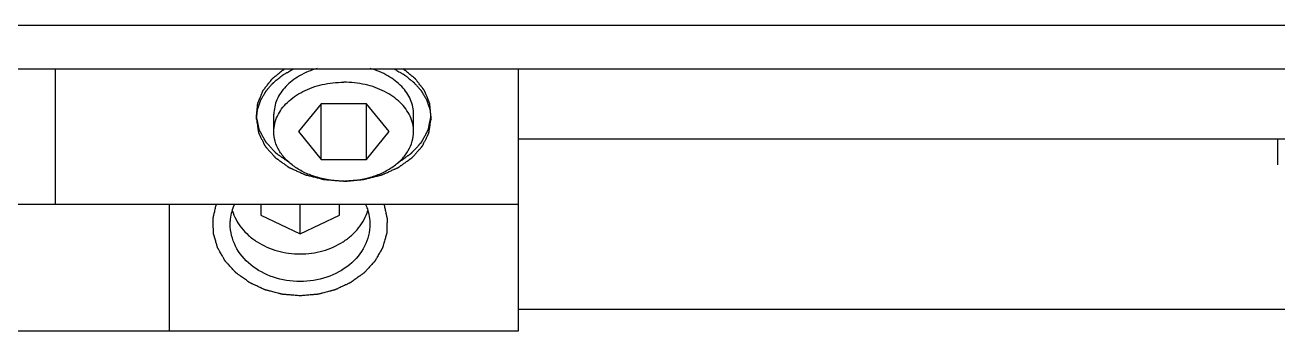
# Model space of a CAD drawing. Header units: millimetres. Extents: x 0 to 420, y 0 to 297.
# Drawn here: x 208.73 to 215.9, y 173.02 to 174.77 of the extents above; entities that cross this region are included whole.
import ezdxf

# ---------------------------------------------------------------- set-up
doc = ezdxf.new("R2010")
doc.units = ezdxf.units.MM
doc.header["$LTSCALE"] = 23.1
doc.layers.get('0').update_dxf_attribs({"linetype": 'CONTINUOUS'})
doc.layers.add('AXIS', color=7, linetype='CONTINUOUS')

msp = doc.modelspace()

# ---------------------------------------------------------------- linework, layer by layer
at = {"color": 3, "linetype": 'CONTINUOUS'}
msp.add_line((207.055, 174.7652), (244.4717, 174.7652), dxfattribs=at)
at = {"color": 7, "linetype": 'CONTINUOUS'}
for p, q in [((203.555, 174.5152), (246.305, 174.5152)), ((208.905, 173.7402), (208.905, 174.5152)), ((211.555, 173.0152), (211.555, 174.5152)), ((210.4251, 174.3146), (210.2951, 174.1555)), ((210.4251, 173.9964), (210.4251, 174.3146)), ((210.6849, 174.3146), (210.4251, 174.3146)), ((210.6849, 173.9964), (210.6849, 174.3146)), ((210.8148, 174.1555), (210.6849, 174.3146)), ((210.155, 174.1555), (210.155, 174.2554)), ((210.955, 174.1555), (210.955, 174.2554)), ((210.2951, 174.1555), (210.4251, 173.9964)), ((210.6849, 173.9964), (210.8148, 174.1555)), ((215.905, 173.9653), (215.905, 174.1152)), ((210.4251, 173.9964), (210.6849, 173.9964)), ((203.555, 173.7402), (211.555, 173.7402)), ((209.555, 173.7402), (209.555, 173.0152)), ((210.08, 173.7402), (210.08, 173.6769)), ((210.305, 173.5705), (210.305, 173.7402)), ((210.53, 173.6769), (210.53, 173.7402)), ((210.08, 173.6769), (210.305, 173.5705)), ((210.305, 173.5705), (210.53, 173.6769)), ((201.555, 173.0152), (211.555, 173.0152))]:
    msp.add_line(p, q, dxfattribs=at)
at = {"color": 2, "linetype": 'CONTINUOUS'}
for points, knots in [([(210.055, 174.2262), (210.0557, 174.2332), (210.0569, 174.2435), (210.0582, 174.2556), (210.059, 174.2625), (210.0596, 174.2677), (210.0601, 174.272), (210.0604, 174.2755), (210.0607, 174.2777), (210.0609, 174.2794), (210.061, 174.2805), (210.0611, 174.2812), (210.0611, 174.2817), (210.0613, 174.2821), (210.0615, 174.2826), (210.0619, 174.2839), (210.0626, 174.2859), (210.0635, 174.2884), (210.0644, 174.291), (210.0655, 174.2945), (210.0676, 174.3005), (210.0705, 174.3091), (210.0735, 174.3177), (210.0755, 174.3237), (210.0767, 174.3272), (210.0776, 174.3298), (210.0785, 174.3324), (210.0792, 174.3343), (210.0796, 174.3356), (210.0798, 174.3361), (210.0799, 174.3366), (210.0801, 174.337), (210.0806, 174.3377), (210.0812, 174.3387), (210.0822, 174.3403), (210.0834, 174.3424), (210.0853, 174.3457), (210.0877, 174.3497), (210.0907, 174.3546), (210.0936, 174.3595), (210.0965, 174.3644), (210.0994, 174.3693), (210.1023, 174.3742), (210.1047, 174.3783), (210.1067, 174.3816), (210.1081, 174.384), (210.1094, 174.3861), (210.1102, 174.3875), (210.1107, 174.3883), (210.111, 174.389), (210.1115, 174.3895), (210.1122, 174.3902), (210.1133, 174.3915), (210.1149, 174.3934), (210.1169, 174.3956), (210.1195, 174.3985), (210.1227, 174.4022), (210.1266, 174.4066), (210.1305, 174.411), (210.1344, 174.4154), (210.1383, 174.4199), (210.1421, 174.4243), (210.1454, 174.4279), (210.148, 174.4309), (210.1496, 174.4327), (210.1509, 174.4342), (210.1517, 174.4351), (210.1523, 174.4359), (210.1529, 174.4364), (210.1535, 174.4369), (210.1548, 174.4379), (210.1566, 174.4394), (210.1591, 174.4414), (210.1616, 174.4434), (210.1648, 174.4461), (210.1706, 174.4508), (210.1788, 174.4574), (210.187, 174.4641), (210.1928, 174.4688), (210.1961, 174.4715), (210.1985, 174.4735), (210.201, 174.4755), (210.2029, 174.477), (210.2041, 174.478), (210.2047, 174.4785), (210.2053, 174.479), (210.2063, 174.4795), (210.2075, 174.4803), (210.2095, 174.4814), (210.2119, 174.4828), (210.2157, 174.4851), (210.2206, 174.4879), (210.2264, 174.4914), (210.2341, 174.4959), (210.2476, 174.5039), (210.2592, 174.5107), (210.2669, 174.5152)], [0, 0, 0, 0, 0.0625, 0.09375, 0.109375, 0.125, 0.140625, 0.148438, 0.15625, 0.160156, 0.164062, 0.166016, 0.166992, 0.167969, 0.169922, 0.171875, 0.179688, 0.1875, 0.195312, 0.203125, 0.21875, 0.25, 0.28125, 0.296875, 0.304688, 0.3125, 0.320312, 0.328125, 0.330078, 0.332031, 0.333008, 0.333984, 0.335938, 0.339844, 0.34375, 0.351562, 0.359375, 0.375, 0.390625, 0.40625, 0.421875, 0.4375, 0.453125, 0.46875, 0.476562, 0.484375, 0.492188, 0.496094, 0.498047, 0.5, 0.501953, 0.503906, 0.507812, 0.515625, 0.523438, 0.53125, 0.546875, 0.5625, 0.578125, 0.59375, 0.609375, 0.625, 0.640625, 0.648438, 0.65625, 0.660156, 0.664062, 0.666016, 0.667969, 0.669922, 0.671875, 0.679688, 0.6875, 0.695312, 0.703125, 0.71875, 0.75, 0.78125, 0.796875, 0.804688, 0.8125, 0.820312, 0.828125, 0.830078, 0.832031, 0.833984, 0.835938, 0.839844, 0.84375, 0.851562, 0.859375, 0.875, 0.890625, 0.90625, 0.9375, 1, 1, 1, 1]), ([(210.2438, 173.9786), (210.2375, 173.983), (210.228, 173.9896), (210.2154, 173.9984), (210.206, 174.005), (210.1981, 174.0105), (210.1918, 174.0149), (210.187, 174.0182), (210.1823, 174.0215), (210.1784, 174.0243), (210.1752, 174.0264), (210.1732, 174.0278), (210.1717, 174.0289), (210.1705, 174.0297), (210.1695, 174.0304), (210.1687, 174.031), (210.1681, 174.0314), (210.1677, 174.0319), (210.167, 174.0326), (210.1663, 174.0334), (210.1654, 174.0344), (210.1641, 174.0357), (210.1626, 174.0374), (210.1601, 174.0401), (210.1571, 174.0434), (210.1534, 174.0474), (210.1497, 174.0514), (210.1448, 174.0567), (210.1386, 174.0634), (210.1325, 174.07), (210.1276, 174.0754), (210.1239, 174.0794), (210.1202, 174.0834), (210.1171, 174.0867), (210.1146, 174.0894), (210.1131, 174.091), (210.1119, 174.0924), (210.111, 174.0934), (210.1102, 174.0942), (210.1097, 174.0948), (210.1094, 174.0951), (210.1091, 174.0953), (210.109, 174.0956), (210.1088, 174.096), (210.1084, 174.0967), (210.1079, 174.0976), (210.1073, 174.0987), (210.1065, 174.1002), (210.1055, 174.1021), (210.1039, 174.105), (210.102, 174.1087), (210.0996, 174.1132), (210.0972, 174.1177), (210.094, 174.1236), (210.09, 174.1311), (210.086, 174.1385), (210.0829, 174.1445), (210.0805, 174.1489), (210.0781, 174.1534), (210.0761, 174.1571), (210.0745, 174.1601), (210.0735, 174.1619), (210.0727, 174.1634), (210.0721, 174.1646), (210.0716, 174.1655), (210.0713, 174.1661), (210.0711, 174.1665), (210.0709, 174.1668), (210.0709, 174.1671), (210.0708, 174.1675), (210.0706, 174.1682), (210.0704, 174.1691), (210.0702, 174.1703), (210.0699, 174.1719), (210.0695, 174.1739), (210.0688, 174.177), (210.068, 174.181), (210.067, 174.1857), (210.066, 174.1904), (210.0647, 174.1967), (210.0631, 174.2046), (210.0615, 174.2124), (210.0602, 174.2187), (210.0592, 174.2235), (210.0582, 174.2282), (210.0574, 174.2321), (210.0568, 174.2353), (210.0564, 174.2372), (210.056, 174.2388), (210.0558, 174.24), (210.0556, 174.241), (210.0554, 174.2417), (210.0554, 174.2421), (210.0553, 174.2424), (210.0553, 174.2426), (210.0554, 174.243), (210.0554, 174.2437), (210.0555, 174.2447), (210.0556, 174.2459), (210.0558, 174.2474), (210.056, 174.2494), (210.0563, 174.2525), (210.0567, 174.2564), (210.0571, 174.2611), (210.0576, 174.2658), (210.0582, 174.272), (210.059, 174.2798), (210.0598, 174.2876), (210.0604, 174.2939), (210.0608, 174.2986), (210.0613, 174.3033), (210.0617, 174.3072), (210.062, 174.3103), (210.0622, 174.3122), (210.0623, 174.3138), (210.0624, 174.315), (210.0625, 174.3159), (210.0626, 174.3166), (210.0627, 174.317), (210.0627, 174.3173), (210.0628, 174.3176), (210.063, 174.318), (210.0632, 174.3186), (210.0636, 174.3196), (210.0641, 174.3207), (210.0647, 174.3223), (210.0655, 174.3242), (210.0668, 174.3272), (210.0684, 174.3311), (210.0702, 174.3356), (210.0721, 174.3402), (210.0747, 174.3463), (210.0778, 174.354), (210.081, 174.3616), (210.0835, 174.3677), (210.0854, 174.3723), (210.0873, 174.3769), (210.0889, 174.3807), (210.0901, 174.3837), (210.0909, 174.3856), (210.0915, 174.3872), (210.092, 174.3883), (210.0924, 174.3893), (210.0927, 174.3899), (210.0928, 174.3903), (210.0929, 174.3906), (210.0932, 174.3909), (210.0934, 174.3912), (210.0939, 174.3918), (210.0946, 174.3927), (210.0954, 174.3938), (210.0965, 174.3951), (210.0978, 174.3969), (210.1, 174.3997), (210.1027, 174.4032), (210.1059, 174.4074), (210.1092, 174.4115), (210.1135, 174.4171), (210.1189, 174.4241), (210.1243, 174.4311), (210.1286, 174.4367), (210.1318, 174.4409), (210.1351, 174.445), (210.1378, 174.4485), (210.1399, 174.4513), (210.1413, 174.4531), (210.1424, 174.4545), (210.1432, 174.4555), (210.1439, 174.4564), (210.1443, 174.457), (210.1446, 174.4573), (210.1448, 174.4576), (210.1451, 174.4578), (210.1454, 174.4581), (210.1461, 174.4587), (210.147, 174.4594), (210.1481, 174.4603), (210.1496, 174.4615), (210.1515, 174.463), (210.1544, 174.4654), (210.1581, 174.4684), (210.1626, 174.472), (210.167, 174.4756), (210.1729, 174.4804), (210.1803, 174.4864), (210.1892, 174.4936), (210.2011, 174.5032), (210.21, 174.5104), (210.2159, 174.5152)], [0, 0, 0, 0, 0.03125, 0.046875, 0.0625, 0.078125, 0.085938, 0.09375, 0.101562, 0.109375, 0.113281, 0.117188, 0.119141, 0.121094, 0.123047, 0.124023, 0.125, 0.125977, 0.126953, 0.128906, 0.130859, 0.132812, 0.136719, 0.140625, 0.148438, 0.15625, 0.164062, 0.171875, 0.1875, 0.203125, 0.210938, 0.21875, 0.226562, 0.234375, 0.238281, 0.242188, 0.244141, 0.246094, 0.248047, 0.249023, 0.249512, 0.25, 0.250488, 0.250977, 0.251953, 0.253906, 0.255859, 0.257812, 0.261719, 0.265625, 0.273438, 0.28125, 0.289062, 0.296875, 0.3125, 0.328125, 0.335938, 0.34375, 0.351562, 0.359375, 0.363281, 0.367188, 0.369141, 0.371094, 0.373047, 0.374023, 0.374512, 0.375, 0.375488, 0.375977, 0.376953, 0.378906, 0.380859, 0.382812, 0.386719, 0.390625, 0.398438, 0.40625, 0.414062, 0.421875, 0.4375, 0.453125, 0.460938, 0.46875, 0.476562, 0.484375, 0.488281, 0.492188, 0.494141, 0.496094, 0.498047, 0.499023, 0.499512, 0.5, 0.500488, 0.500977, 0.501953, 0.503906, 0.505859, 0.507812, 0.511719, 0.515625, 0.523438, 0.53125, 0.539062, 0.546875, 0.5625, 0.578125, 0.585938, 0.59375, 0.601562, 0.609375, 0.613281, 0.617188, 0.619141, 0.621094, 0.623047, 0.624023, 0.624512, 0.625, 0.625488, 0.625977, 0.626953, 0.628906, 0.630859, 0.632812, 0.636719, 0.640625, 0.648438, 0.65625, 0.664062, 0.671875, 0.6875, 0.703125, 0.710938, 0.71875, 0.726562, 0.734375, 0.738281, 0.742188, 0.744141, 0.746094, 0.748047, 0.749023, 0.749512, 0.75, 0.750488, 0.750977, 0.751953, 0.753906, 0.755859, 0.757812, 0.761719, 0.765625, 0.773438, 0.78125, 0.789062, 0.796875, 0.8125, 0.828125, 0.835938, 0.84375, 0.851562, 0.859375, 0.863281, 0.867188, 0.869141, 0.871094, 0.873047, 0.874023, 0.874512, 0.875, 0.875488, 0.875977, 0.876953, 0.878906, 0.880859, 0.882812, 0.886719, 0.890625, 0.898438, 0.90625, 0.914062, 0.921875, 0.9375, 0.953125, 0.96875, 1, 1, 1, 1]), ([(210.843, 174.5152), (210.8505, 174.5108), (210.8619, 174.5042), (210.8751, 174.4964), (210.8826, 174.492), (210.8883, 174.4887), (210.893, 174.4859), (210.8968, 174.4837), (210.8991, 174.4823), (210.901, 174.4812), (210.9022, 174.4805), (210.9032, 174.48), (210.904, 174.4793), (210.9054, 174.4781), (210.9075, 174.4765), (210.9108, 174.4738), (210.9149, 174.4705), (210.9215, 174.4652), (210.9298, 174.4585), (210.9381, 174.4518), (210.9438, 174.4472), (210.9471, 174.4445), (210.9496, 174.4425), (210.9521, 174.4405), (210.954, 174.439), (210.9552, 174.438), (210.9558, 174.4375), (210.9564, 174.437), (210.9571, 174.4362), (210.9579, 174.4353), (210.9592, 174.4338), (210.9609, 174.4319), (210.9635, 174.4289), (210.9669, 174.4251), (210.9709, 174.4206), (210.9748, 174.4161), (210.9788, 174.4116), (210.9828, 174.4071), (210.9868, 174.4026), (210.9901, 174.3988), (210.9928, 174.3958), (210.9948, 174.3936), (210.9964, 174.3917), (210.9976, 174.3904), (210.9983, 174.3896), (210.9988, 174.3891), (210.9991, 174.3885), (210.9996, 174.3877), (211.0004, 174.3863), (211.0016, 174.3843), (211.0031, 174.3819), (211.005, 174.3787), (211.0074, 174.3747), (211.0102, 174.3699), (211.0131, 174.3651), (211.016, 174.3603), (211.0188, 174.3556), (211.0217, 174.3508), (211.0241, 174.3468), (211.026, 174.3436), (211.0272, 174.3416), (211.0281, 174.34), (211.0287, 174.339), (211.0292, 174.3382), (211.0295, 174.3376), (211.0297, 174.3369), (211.0301, 174.3356), (211.0308, 174.3337), (211.0317, 174.3311), (211.0326, 174.3285), (211.0338, 174.3251), (211.0359, 174.3191), (211.0389, 174.3105), (211.0419, 174.3018), (211.044, 174.2958), (211.0452, 174.2924), (211.0461, 174.2898), (211.047, 174.2872), (211.0477, 174.2853), (211.0481, 174.284), (211.0483, 174.2835), (211.0485, 174.283), (211.0485, 174.2826), (211.0486, 174.2818), (211.0487, 174.2807), (211.0489, 174.2789), (211.0492, 174.2767), (211.0496, 174.2732), (211.0501, 174.2687), (211.0507, 174.2634), (211.0515, 174.2564), (211.0529, 174.244), (211.0541, 174.2333), (211.055, 174.2262)], [0, 0, 0, 0, 0.0625, 0.09375, 0.109375, 0.125, 0.140625, 0.148438, 0.15625, 0.160156, 0.164062, 0.166016, 0.167969, 0.171875, 0.179688, 0.1875, 0.203125, 0.21875, 0.25, 0.28125, 0.296875, 0.304688, 0.3125, 0.320312, 0.328125, 0.330078, 0.332031, 0.333984, 0.335938, 0.339844, 0.34375, 0.351562, 0.359375, 0.375, 0.390625, 0.40625, 0.421875, 0.4375, 0.453125, 0.46875, 0.476562, 0.484375, 0.492188, 0.496094, 0.498047, 0.5, 0.501953, 0.503906, 0.507812, 0.515625, 0.523438, 0.53125, 0.546875, 0.5625, 0.578125, 0.59375, 0.609375, 0.625, 0.640625, 0.648438, 0.65625, 0.660156, 0.664062, 0.666016, 0.667969, 0.669922, 0.671875, 0.679688, 0.6875, 0.695312, 0.703125, 0.71875, 0.75, 0.78125, 0.796875, 0.804688, 0.8125, 0.820312, 0.828125, 0.830078, 0.832031, 0.833008, 0.833984, 0.835938, 0.839844, 0.84375, 0.851562, 0.859375, 0.875, 0.890625, 0.90625, 0.9375, 1, 1, 1, 1]), ([(210.8661, 173.9786), (210.8724, 173.983), (210.8819, 173.9896), (210.8945, 173.9984), (210.9039, 174.005), (210.9118, 174.0105), (210.9181, 174.0149), (210.9229, 174.0182), (210.9276, 174.0215), (210.9315, 174.0243), (210.9347, 174.0264), (210.9367, 174.0278), (210.9382, 174.0289), (210.9394, 174.0297), (210.9404, 174.0304), (210.9412, 174.031), (210.9418, 174.0314), (210.9422, 174.0319), (210.9429, 174.0326), (210.9436, 174.0334), (210.9446, 174.0344), (210.9458, 174.0357), (210.9473, 174.0374), (210.9498, 174.0401), (210.9528, 174.0434), (210.9565, 174.0474), (210.9602, 174.0514), (210.9651, 174.0567), (210.9713, 174.0634), (210.9774, 174.07), (210.9824, 174.0754), (210.986, 174.0794), (210.9897, 174.0834), (210.9928, 174.0867), (210.9953, 174.0894), (210.9968, 174.091), (210.998, 174.0924), (210.9989, 174.0934), (210.9997, 174.0942), (211.0003, 174.0948), (211.0006, 174.0951), (211.0008, 174.0953), (211.0009, 174.0956), (211.0011, 174.096), (211.0015, 174.0967), (211.002, 174.0976), (211.0026, 174.0987), (211.0034, 174.1002), (211.0044, 174.1021), (211.006, 174.105), (211.008, 174.1087), (211.0103, 174.1132), (211.0127, 174.1177), (211.0159, 174.1236), (211.0199, 174.1311), (211.0239, 174.1385), (211.0271, 174.1445), (211.0294, 174.1489), (211.0318, 174.1534), (211.0338, 174.1571), (211.0354, 174.1601), (211.0364, 174.1619), (211.0372, 174.1634), (211.0378, 174.1646), (211.0383, 174.1655), (211.0386, 174.1661), (211.0388, 174.1665), (211.039, 174.1668), (211.039, 174.1671), (211.0391, 174.1675), (211.0393, 174.1682), (211.0395, 174.1691), (211.0397, 174.1703), (211.0401, 174.1719), (211.0405, 174.1739), (211.0411, 174.177), (211.0419, 174.181), (211.0429, 174.1857), (211.0439, 174.1904), (211.0452, 174.1967), (211.0468, 174.2046), (211.0484, 174.2124), (211.0497, 174.2187), (211.0507, 174.2235), (211.0517, 174.2282), (211.0525, 174.2321), (211.0531, 174.2353), (211.0536, 174.2372), (211.0539, 174.2388), (211.0541, 174.24), (211.0543, 174.241), (211.0545, 174.2417), (211.0545, 174.2421), (211.0546, 174.2424), (211.0546, 174.2426), (211.0545, 174.243), (211.0545, 174.2437), (211.0544, 174.2447), (211.0543, 174.2459), (211.0541, 174.2474), (211.0539, 174.2494), (211.0536, 174.2525), (211.0532, 174.2564), (211.0528, 174.2611), (211.0523, 174.2658), (211.0517, 174.272), (211.0509, 174.2798), (211.0502, 174.2876), (211.0495, 174.2939), (211.0491, 174.2986), (211.0486, 174.3033), (211.0482, 174.3072), (211.0479, 174.3103), (211.0477, 174.3122), (211.0476, 174.3138), (211.0475, 174.315), (211.0474, 174.3159), (211.0473, 174.3166), (211.0473, 174.317), (211.0473, 174.3173), (211.0471, 174.3176), (211.047, 174.318), (211.0467, 174.3186), (211.0463, 174.3196), (211.0458, 174.3207), (211.0452, 174.3223), (211.0444, 174.3242), (211.0431, 174.3272), (211.0416, 174.3311), (211.0397, 174.3356), (211.0378, 174.3402), (211.0352, 174.3463), (211.0321, 174.354), (211.0289, 174.3616), (211.0264, 174.3677), (211.0245, 174.3723), (211.0226, 174.3769), (211.021, 174.3807), (211.0198, 174.3837), (211.019, 174.3856), (211.0184, 174.3872), (211.0179, 174.3883), (211.0175, 174.3893), (211.0172, 174.3899), (211.0171, 174.3903), (211.017, 174.3906), (211.0167, 174.3909), (211.0165, 174.3912), (211.016, 174.3918), (211.0153, 174.3927), (211.0145, 174.3938), (211.0134, 174.3951), (211.0121, 174.3969), (211.0099, 174.3997), (211.0072, 174.4032), (211.004, 174.4074), (211.0007, 174.4115), (210.9964, 174.4171), (210.991, 174.4241), (210.9856, 174.4311), (210.9813, 174.4367), (210.9781, 174.4409), (210.9748, 174.445), (210.9721, 174.4485), (210.97, 174.4513), (210.9686, 174.4531), (210.9675, 174.4545), (210.9667, 174.4555), (210.9661, 174.4564), (210.9656, 174.457), (210.9653, 174.4573), (210.9651, 174.4576), (210.9648, 174.4578), (210.9645, 174.4581), (210.9638, 174.4587), (210.9629, 174.4594), (210.9618, 174.4603), (210.9603, 174.4615), (210.9584, 174.463), (210.9555, 174.4654), (210.9518, 174.4684), (210.9473, 174.472), (210.9429, 174.4756), (210.937, 174.4804), (210.9296, 174.4864), (210.9207, 174.4936), (210.9088, 174.5032), (210.9, 174.5104), (210.894, 174.5152)], [0, 0, 0, 0, 0.03125, 0.046875, 0.0625, 0.078125, 0.085938, 0.09375, 0.101562, 0.109375, 0.113281, 0.117188, 0.119141, 0.121094, 0.123047, 0.124023, 0.125, 0.125977, 0.126953, 0.128906, 0.130859, 0.132812, 0.136719, 0.140625, 0.148438, 0.15625, 0.164062, 0.171875, 0.1875, 0.203125, 0.210938, 0.21875, 0.226562, 0.234375, 0.238281, 0.242188, 0.244141, 0.246094, 0.248047, 0.249023, 0.249512, 0.25, 0.250488, 0.250977, 0.251953, 0.253906, 0.255859, 0.257812, 0.261719, 0.265625, 0.273438, 0.28125, 0.289062, 0.296875, 0.3125, 0.328125, 0.335938, 0.34375, 0.351562, 0.359375, 0.363281, 0.367188, 0.369141, 0.371094, 0.373047, 0.374023, 0.374512, 0.375, 0.375488, 0.375977, 0.376953, 0.378906, 0.380859, 0.382812, 0.386719, 0.390625, 0.398438, 0.40625, 0.414062, 0.421875, 0.4375, 0.453125, 0.460938, 0.46875, 0.476562, 0.484375, 0.488281, 0.492188, 0.494141, 0.496094, 0.498047, 0.499023, 0.499512, 0.5, 0.500488, 0.500977, 0.501953, 0.503906, 0.505859, 0.507812, 0.511719, 0.515625, 0.523438, 0.53125, 0.539062, 0.546875, 0.5625, 0.578125, 0.585938, 0.59375, 0.601562, 0.609375, 0.613281, 0.617188, 0.619141, 0.621094, 0.623047, 0.624023, 0.624512, 0.625, 0.625488, 0.625977, 0.626953, 0.628906, 0.630859, 0.632812, 0.636719, 0.640625, 0.648438, 0.65625, 0.664062, 0.671875, 0.6875, 0.703125, 0.710938, 0.71875, 0.726562, 0.734375, 0.738281, 0.742188, 0.744141, 0.746094, 0.748047, 0.749023, 0.749512, 0.75, 0.750488, 0.750977, 0.751953, 0.753906, 0.755859, 0.757812, 0.761719, 0.765625, 0.773438, 0.78125, 0.789062, 0.796875, 0.8125, 0.828125, 0.835938, 0.84375, 0.851562, 0.859375, 0.863281, 0.867188, 0.869141, 0.871094, 0.873047, 0.874023, 0.874512, 0.875, 0.875488, 0.875977, 0.876953, 0.878906, 0.880859, 0.882812, 0.886719, 0.890625, 0.898438, 0.90625, 0.914062, 0.921875, 0.9375, 0.953125, 0.96875, 1, 1, 1, 1]), ([(210.055, 174.2262), (210.0559, 174.2205), (210.0577, 174.2091), (210.0599, 174.1948), (210.0617, 174.1834), (210.0631, 174.1748), (210.0642, 174.1677), (210.0651, 174.162), (210.0657, 174.1584), (210.0662, 174.1556), (210.0665, 174.1534), (210.0668, 174.1516), (210.067, 174.1502), (210.0672, 174.1493), (210.0673, 174.1486), (210.0673, 174.1479), (210.0678, 174.147), (210.0683, 174.146), (210.069, 174.1447), (210.0698, 174.143), (210.0712, 174.1403), (210.0728, 174.1369), (210.0755, 174.1314), (210.0788, 174.1246), (210.0828, 174.1165), (210.0869, 174.1084), (210.0909, 174.1002), (210.0942, 174.0934), (210.0969, 174.088), (210.0989, 174.0839), (210.1006, 174.0805), (210.1019, 174.0778), (210.1027, 174.0761), (210.1033, 174.075), (210.1036, 174.0743), (210.1039, 174.0739), (210.104, 174.0735), (210.1043, 174.0732), (210.1047, 174.0727), (210.1057, 174.0716), (210.107, 174.0701), (210.1087, 174.0683), (210.1103, 174.0664), (210.1124, 174.064), (210.1162, 174.0597), (210.1216, 174.0536), (210.1302, 174.0439), (210.1388, 174.0341), (210.1463, 174.0256), (210.1506, 174.0207), (210.1539, 174.0171), (210.1566, 174.014), (210.1587, 174.0116), (210.1603, 174.0098), (210.1617, 174.0082), (210.1626, 174.0072), (210.1632, 174.0066), (210.1639, 174.0061), (210.1648, 174.0054), (210.1662, 174.0044), (210.168, 174.0031), (210.1702, 174.0016), (210.173, 173.9996), (210.1766, 173.997), (210.1809, 173.994), (210.1866, 173.9899), (210.1938, 173.9848), (210.2024, 173.9787), (210.211, 173.9725), (210.2181, 173.9675), (210.2239, 173.9634), (210.2282, 173.9603), (210.2317, 173.9578), (210.2346, 173.9557), (210.2367, 173.9542), (210.2385, 173.9529), (210.24, 173.9519), (210.2409, 173.9513), (210.2416, 173.9507), (210.2424, 173.9504), (210.2439, 173.9497), (210.2461, 173.9487), (210.2486, 173.9476), (210.2521, 173.946), (210.2564, 173.9441), (210.2615, 173.9418), (210.2684, 173.9387), (210.2804, 173.9333), (210.2941, 173.9272), (210.3078, 173.921), (210.3164, 173.9172), (210.3233, 173.9141), (210.3276, 173.9122), (210.331, 173.9106), (210.3331, 173.9097), (210.3346, 173.909), (210.3354, 173.9086), (210.3358, 173.9084), (210.3363, 173.9083), (210.3369, 173.9082), (210.3379, 173.9079), (210.3395, 173.9075), (210.3419, 173.9069), (210.3457, 173.906), (210.3505, 173.9048), (210.3563, 173.9033), (210.3639, 173.9014), (210.3735, 173.899), (210.385, 173.8961), (210.3965, 173.8932), (210.408, 173.8903), (210.4175, 173.8879), (210.4252, 173.886), (210.43, 173.8847), (210.4338, 173.8838), (210.4362, 173.8832), (210.4381, 173.8827), (210.4396, 173.8823), (210.4407, 173.882), (210.4418, 173.882), (210.4433, 173.8818), (210.4456, 173.8816), (210.4487, 173.8814), (210.4518, 173.8811), (210.4559, 173.8808), (210.461, 173.8803), (210.4692, 173.8797), (210.4795, 173.8788), (210.4918, 173.8778), (210.5082, 173.8764), (210.5288, 173.8747), (210.5452, 173.8734), (210.5534, 173.8727)], [0, 0, 0, 0, 0.03125, 0.0625, 0.078125, 0.09375, 0.109375, 0.117188, 0.125, 0.128906, 0.132812, 0.136719, 0.138672, 0.140625, 0.141602, 0.142578, 0.144531, 0.146484, 0.148438, 0.152344, 0.15625, 0.164062, 0.171875, 0.1875, 0.203125, 0.21875, 0.234375, 0.25, 0.257812, 0.265625, 0.273438, 0.277344, 0.28125, 0.283203, 0.28418, 0.285156, 0.285645, 0.286133, 0.287109, 0.289062, 0.292969, 0.296875, 0.300781, 0.304688, 0.3125, 0.328125, 0.34375, 0.375, 0.390625, 0.398438, 0.40625, 0.414062, 0.417969, 0.421875, 0.425781, 0.427734, 0.428711, 0.429688, 0.431641, 0.433594, 0.4375, 0.441406, 0.445312, 0.453125, 0.460938, 0.46875, 0.484375, 0.5, 0.515625, 0.53125, 0.539062, 0.546875, 0.554688, 0.558594, 0.5625, 0.566406, 0.568359, 0.570312, 0.571289, 0.572266, 0.574219, 0.578125, 0.582031, 0.585938, 0.59375, 0.601562, 0.609375, 0.625, 0.65625, 0.671875, 0.6875, 0.695312, 0.703125, 0.707031, 0.710938, 0.712891, 0.713867, 0.714355, 0.714844, 0.71582, 0.716797, 0.71875, 0.722656, 0.726562, 0.734375, 0.742188, 0.75, 0.765625, 0.78125, 0.796875, 0.8125, 0.828125, 0.835938, 0.84375, 0.847656, 0.851562, 0.853516, 0.855469, 0.857422, 0.858398, 0.859375, 0.863281, 0.867188, 0.871094, 0.875, 0.882812, 0.890625, 0.90625, 0.921875, 0.9375, 0.96875, 1, 1, 1, 1]), ([(210.5565, 173.8727), (210.5646, 173.8733), (210.5807, 173.8747), (210.6009, 173.8763), (210.617, 173.8776), (210.6292, 173.8786), (210.6393, 173.8794), (210.6473, 173.8801), (210.6524, 173.8805), (210.6564, 173.8808), (210.6594, 173.8811), (210.6625, 173.8813), (210.6647, 173.8815), (210.6662, 173.8816), (210.6673, 173.8817), (210.6685, 173.882), (210.6699, 173.8824), (210.6718, 173.8829), (210.6742, 173.8835), (210.678, 173.8844), (210.6828, 173.8856), (210.6905, 173.8875), (210.7001, 173.8899), (210.7116, 173.8927), (210.7231, 173.8956), (210.7346, 173.8985), (210.7442, 173.9008), (210.7518, 173.9028), (210.7576, 173.9042), (210.7624, 173.9054), (210.7662, 173.9063), (210.7686, 173.9069), (210.7703, 173.9073), (210.7713, 173.9076), (210.7718, 173.9077), (210.7723, 173.9078), (210.7728, 173.908), (210.7735, 173.9084), (210.775, 173.909), (210.7772, 173.91), (210.7806, 173.9115), (210.7849, 173.9134), (210.7918, 173.9165), (210.8004, 173.9203), (210.8141, 173.9264), (210.8279, 173.9326), (210.8399, 173.9379), (210.8468, 173.941), (210.852, 173.9433), (210.8563, 173.9452), (210.8597, 173.9467), (210.8623, 173.9479), (210.8645, 173.9488), (210.866, 173.9495), (210.8668, 173.9499), (210.8675, 173.9504), (210.8684, 173.951), (210.8699, 173.9521), (210.8717, 173.9533), (210.8738, 173.9548), (210.8767, 173.9569), (210.8803, 173.9594), (210.8846, 173.9625), (210.8903, 173.9665), (210.8975, 173.9716), (210.9062, 173.9777), (210.9148, 173.9838), (210.922, 173.9889), (210.9277, 173.9929), (210.932, 173.996), (210.9356, 173.9985), (210.9385, 174.0005), (210.9407, 174.0021), (210.9424, 174.0033), (210.9439, 174.0043), (210.9448, 174.005), (210.9455, 174.0055), (210.9461, 174.0061), (210.947, 174.0072), (210.9484, 174.0087), (210.95, 174.0105), (210.9522, 174.0129), (210.9549, 174.016), (210.9581, 174.0196), (210.9625, 174.0245), (210.97, 174.033), (210.9787, 174.0427), (210.9874, 174.0524), (210.9928, 174.0585), (210.9966, 174.0628), (210.9988, 174.0652), (211.0004, 174.067), (211.002, 174.0688), (211.0034, 174.0704), (211.0043, 174.0714), (211.0048, 174.072), (211.0051, 174.0723), (211.0052, 174.0726), (211.0054, 174.073), (211.0058, 174.0737), (211.0063, 174.0749), (211.0072, 174.0766), (211.0085, 174.0793), (211.0102, 174.0827), (211.0123, 174.0867), (211.015, 174.0922), (211.0183, 174.0989), (211.0224, 174.1071), (211.0265, 174.1152), (211.0305, 174.1233), (211.0339, 174.1301), (211.0366, 174.1355), (211.0383, 174.1389), (211.0396, 174.1416), (211.0405, 174.1433), (211.0412, 174.1447), (211.0416, 174.1457), (211.0421, 174.1465), (211.0422, 174.1473), (211.0423, 174.148), (211.0425, 174.1489), (211.0427, 174.1503), (211.043, 174.1522), (211.0433, 174.1543), (211.0438, 174.1572), (211.0444, 174.1609), (211.0451, 174.1652), (211.0458, 174.1696), (211.0467, 174.1754), (211.0479, 174.1827), (211.0498, 174.1943), (211.0521, 174.2088), (211.054, 174.2204), (211.055, 174.2262)], [0, 0, 0, 0, 0.03125, 0.0625, 0.078125, 0.09375, 0.109375, 0.117188, 0.125, 0.128906, 0.132812, 0.136719, 0.140625, 0.141602, 0.142578, 0.144531, 0.146484, 0.148438, 0.152344, 0.15625, 0.164062, 0.171875, 0.1875, 0.203125, 0.21875, 0.234375, 0.25, 0.257812, 0.265625, 0.273438, 0.277344, 0.28125, 0.283203, 0.28418, 0.285156, 0.285645, 0.286133, 0.287109, 0.289062, 0.292969, 0.296875, 0.304688, 0.3125, 0.328125, 0.34375, 0.375, 0.390625, 0.398438, 0.40625, 0.414062, 0.417969, 0.421875, 0.425781, 0.427734, 0.428711, 0.429688, 0.431641, 0.433594, 0.4375, 0.441406, 0.445312, 0.453125, 0.460938, 0.46875, 0.484375, 0.5, 0.515625, 0.53125, 0.539062, 0.546875, 0.554688, 0.558594, 0.5625, 0.566406, 0.568359, 0.570312, 0.571289, 0.572266, 0.574219, 0.578125, 0.582031, 0.585938, 0.59375, 0.601562, 0.609375, 0.625, 0.65625, 0.671875, 0.6875, 0.695312, 0.699219, 0.703125, 0.707031, 0.710938, 0.712891, 0.713867, 0.714355, 0.714844, 0.71582, 0.716797, 0.71875, 0.722656, 0.726562, 0.734375, 0.742188, 0.75, 0.765625, 0.78125, 0.796875, 0.8125, 0.828125, 0.835938, 0.84375, 0.847656, 0.851562, 0.853516, 0.855469, 0.857422, 0.858398, 0.859375, 0.861328, 0.863281, 0.867188, 0.871094, 0.875, 0.882812, 0.890625, 0.898438, 0.90625, 0.921875, 0.9375, 0.96875, 1, 1, 1, 1]), ([(210.305, 173.216), (210.2954, 173.2169), (210.281, 173.2181), (210.2618, 173.2197), (210.2474, 173.2209), (210.2355, 173.2219), (210.2259, 173.2227), (210.2199, 173.2232), (210.2151, 173.2237), (210.2115, 173.224), (210.2085, 173.2242), (210.2061, 173.2244), (210.2046, 173.2245), (210.2034, 173.2246), (210.2025, 173.2247), (210.2017, 173.225), (210.2005, 173.2253), (210.1991, 173.2257), (210.1956, 173.2266), (210.1905, 173.2279), (210.1836, 173.2297), (210.1744, 173.2321), (210.1629, 173.2351), (210.1492, 173.2387), (210.1377, 173.2417), (210.1285, 173.2441), (210.1216, 173.2459), (210.1159, 173.2474), (210.1113, 173.2486), (210.1084, 173.2494), (210.1061, 173.25), (210.1047, 173.2503), (210.1036, 173.2508), (210.1026, 173.2513), (210.1008, 173.2522), (210.0981, 173.2534), (210.0939, 173.2553), (210.0887, 173.2578), (210.0803, 173.2616), (210.0698, 173.2665), (210.0573, 173.2723), (210.0468, 173.2772), (210.0384, 173.2811), (210.0321, 173.284), (210.0268, 173.2864), (210.0227, 173.2884), (210.02, 173.2896), (210.0179, 173.2906), (210.0166, 173.2912), (210.0157, 173.2916), (210.0152, 173.2918), (210.0148, 173.2922), (210.0142, 173.2926), (210.0128, 173.2936), (210.0108, 173.295), (210.0081, 173.297), (210.0054, 173.2989), (210.0017, 173.3015), (209.9954, 173.3061), (209.9864, 173.3126), (209.9755, 173.3204), (209.9664, 173.3269), (209.9592, 173.3321), (209.9538, 173.3361), (209.9493, 173.3393), (209.9456, 173.3419), (209.9429, 173.3439), (209.9406, 173.3455), (209.9391, 173.3467), (209.9381, 173.3473), (209.9374, 173.3481), (209.9365, 173.349), (209.9351, 173.3506), (209.9333, 173.3526), (209.9311, 173.355), (209.9282, 173.3581), (209.9231, 173.3636), (209.9159, 173.3715), (209.9072, 173.381), (209.8986, 173.3905), (209.8913, 173.3984), (209.8863, 173.4039), (209.8834, 173.407), (209.8812, 173.4094), (209.8794, 173.4114), (209.8779, 173.413), (209.8771, 173.414), (209.8764, 173.4146), (209.8761, 173.4151), (209.8757, 173.4158), (209.8749, 173.4172), (209.8736, 173.4194), (209.8721, 173.4221), (209.8701, 173.4257), (209.8675, 173.4302), (209.8644, 173.4355), (209.8604, 173.4427), (209.8552, 173.4516), (209.8491, 173.4623), (209.844, 173.4713), (209.8404, 173.4775), (209.8384, 173.4811), (209.8369, 173.4838), (209.8353, 173.4865), (209.8342, 173.4885), (209.8334, 173.4898), (209.8331, 173.4904), (209.8328, 173.4908), (209.8327, 173.4913), (209.8324, 173.4921), (209.8321, 173.4933), (209.8315, 173.4953), (209.8308, 173.4977), (209.8297, 173.5015), (209.8283, 173.5063), (209.8267, 173.5121), (209.8245, 173.5197), (209.8217, 173.5293), (209.8184, 173.5409), (209.8156, 173.5505), (209.8134, 173.5581), (209.812, 173.5629), (209.811, 173.5663), (209.8105, 173.5682), (209.81, 173.5697), (209.8097, 173.5709), (209.8094, 173.5718), (209.8091, 173.5728), (209.8091, 173.574), (209.809, 173.576), (209.8089, 173.5785), (209.8088, 173.5814), (209.8088, 173.5844), (209.8086, 173.5883), (209.8085, 173.5933), (209.8083, 173.5992), (209.8081, 173.6051), (209.8078, 173.613), (209.8075, 173.6229), (209.8072, 173.6327), (209.807, 173.6406), (209.8068, 173.6465), (209.8066, 173.651), (209.8065, 173.6539), (209.8065, 173.6552), (209.8065, 173.6561), (209.8064, 173.6569), (209.8066, 173.6576), (209.8068, 173.6586), (209.807, 173.6598), (209.8075, 173.6618), (209.808, 173.6642), (209.8087, 173.6671), (209.8095, 173.671), (209.8106, 173.6759), (209.8119, 173.6817), (209.8132, 173.6876), (209.815, 173.6954), (209.8171, 173.7051), (209.8206, 173.7207), (209.8232, 173.7324), (209.8249, 173.7402)], [0, 0, 0, 0, 0.03125, 0.046875, 0.0625, 0.078125, 0.085938, 0.09375, 0.097656, 0.101562, 0.105469, 0.107422, 0.109375, 0.110352, 0.111328, 0.112305, 0.113281, 0.115234, 0.117188, 0.125, 0.132812, 0.140625, 0.15625, 0.171875, 0.1875, 0.195312, 0.203125, 0.210938, 0.214844, 0.21875, 0.220703, 0.222656, 0.223633, 0.224609, 0.226562, 0.230469, 0.234375, 0.242188, 0.25, 0.265625, 0.28125, 0.296875, 0.304688, 0.3125, 0.320312, 0.324219, 0.328125, 0.330078, 0.332031, 0.333008, 0.333496, 0.333984, 0.334961, 0.335938, 0.339844, 0.34375, 0.347656, 0.351562, 0.359375, 0.375, 0.390625, 0.40625, 0.414062, 0.421875, 0.429688, 0.433594, 0.4375, 0.441406, 0.443359, 0.444336, 0.445312, 0.447266, 0.449219, 0.453125, 0.457031, 0.460938, 0.46875, 0.484375, 0.5, 0.515625, 0.53125, 0.539062, 0.542969, 0.546875, 0.550781, 0.552734, 0.554688, 0.555664, 0.556152, 0.556641, 0.558594, 0.5625, 0.566406, 0.570312, 0.578125, 0.585938, 0.59375, 0.609375, 0.625, 0.640625, 0.648438, 0.652344, 0.65625, 0.660156, 0.664062, 0.665039, 0.666016, 0.666504, 0.666992, 0.667969, 0.669922, 0.671875, 0.675781, 0.679688, 0.6875, 0.695312, 0.703125, 0.71875, 0.734375, 0.75, 0.757812, 0.765625, 0.769531, 0.771484, 0.773438, 0.775391, 0.776367, 0.777344, 0.779297, 0.78125, 0.785156, 0.789062, 0.792969, 0.796875, 0.804688, 0.8125, 0.820312, 0.828125, 0.84375, 0.859375, 0.867188, 0.875, 0.882812, 0.884766, 0.886719, 0.887695, 0.888672, 0.889648, 0.890625, 0.892578, 0.894531, 0.898438, 0.902344, 0.90625, 0.914062, 0.921875, 0.929688, 0.9375, 0.953125, 0.96875, 1, 1, 1, 1]), ([(210.785, 173.7402), (210.7867, 173.7325), (210.7893, 173.7208), (210.7928, 173.7053), (210.7949, 173.6956), (210.7967, 173.6878), (210.798, 173.682), (210.7993, 173.6762), (210.8003, 173.6713), (210.8012, 173.6674), (210.8019, 173.6645), (210.8024, 173.6621), (210.8028, 173.6601), (210.8031, 173.6589), (210.8033, 173.658), (210.8035, 173.6572), (210.8034, 173.6565), (210.8034, 173.6555), (210.8033, 173.6543), (210.8033, 173.6513), (210.8031, 173.6469), (210.8029, 173.6409), (210.8027, 173.6331), (210.8024, 173.6232), (210.8021, 173.6133), (210.8018, 173.6054), (210.8017, 173.5995), (210.8015, 173.5936), (210.8013, 173.5887), (210.8012, 173.5847), (210.8011, 173.5818), (210.801, 173.5788), (210.8009, 173.5763), (210.8009, 173.5744), (210.8009, 173.5731), (210.8005, 173.5722), (210.8003, 173.5712), (210.7999, 173.57), (210.7995, 173.5686), (210.799, 173.5666), (210.798, 173.5633), (210.7966, 173.5585), (210.7944, 173.5508), (210.7916, 173.5412), (210.7883, 173.5297), (210.7856, 173.5201), (210.7834, 173.5124), (210.7817, 173.5066), (210.7803, 173.5018), (210.7792, 173.498), (210.7785, 173.4956), (210.778, 173.4937), (210.7776, 173.4925), (210.7774, 173.4916), (210.7772, 173.4911), (210.777, 173.4907), (210.7766, 173.4901), (210.7759, 173.4888), (210.7747, 173.4868), (210.7732, 173.4841), (210.7717, 173.4814), (210.7696, 173.4778), (210.7661, 173.4716), (210.761, 173.4626), (210.7548, 173.4519), (210.7497, 173.443), (210.7457, 173.4358), (210.7426, 173.4305), (210.74, 173.426), (210.738, 173.4224), (210.7365, 173.4197), (210.7352, 173.4175), (210.7344, 173.416), (210.734, 173.4154), (210.7337, 173.4149), (210.7331, 173.4143), (210.7322, 173.4133), (210.7307, 173.4117), (210.7289, 173.4097), (210.7268, 173.4073), (210.7239, 173.4042), (210.7188, 173.3987), (210.7116, 173.3908), (210.7029, 173.3813), (210.6943, 173.3718), (210.687, 173.3639), (210.682, 173.3584), (210.6791, 173.3552), (210.6769, 173.3529), (210.6751, 173.3509), (210.6737, 173.3493), (210.6728, 173.3483), (210.6721, 173.3475), (210.6711, 173.3469), (210.6696, 173.3457), (210.6673, 173.3441), (210.6646, 173.3422), (210.6609, 173.3396), (210.6564, 173.3363), (210.651, 173.3324), (210.6438, 173.3272), (210.6347, 173.3206), (210.6239, 173.3128), (210.6148, 173.3063), (210.6085, 173.3017), (210.6049, 173.2991), (210.6022, 173.2972), (210.5995, 173.2952), (210.5974, 173.2938), (210.5961, 173.2928), (210.5955, 173.2924), (210.5951, 173.292), (210.5945, 173.2918), (210.5936, 173.2914), (210.5923, 173.2907), (210.5902, 173.2898), (210.5876, 173.2886), (210.5834, 173.2866), (210.5782, 173.2842), (210.5719, 173.2813), (210.5635, 173.2774), (210.553, 173.2725), (210.5404, 173.2667), (210.53, 173.2618), (210.5216, 173.2579), (210.5163, 173.2555), (210.5121, 173.2535), (210.5095, 173.2523), (210.5077, 173.2515), (210.5066, 173.251), (210.5056, 173.2505), (210.5042, 173.2501), (210.5019, 173.2495), (210.499, 173.2487), (210.4944, 173.2475), (210.4887, 173.246), (210.4818, 173.2442), (210.4726, 173.2418), (210.4611, 173.2388), (210.4474, 173.2352), (210.4359, 173.2322), (210.4267, 173.2298), (210.4198, 173.228), (210.4147, 173.2266), (210.4112, 173.2257), (210.4098, 173.2253), (210.4087, 173.2251), (210.4078, 173.2248), (210.4069, 173.2247), (210.4057, 173.2246), (210.4042, 173.2245), (210.4018, 173.2243), (210.3988, 173.224), (210.3952, 173.2237), (210.3904, 173.2233), (210.3844, 173.2228), (210.3747, 173.222), (210.3627, 173.221), (210.3483, 173.2197), (210.329, 173.2181), (210.3146, 173.2169), (210.305, 173.216)], [0, 0, 0, 0, 0.03125, 0.046875, 0.0625, 0.070312, 0.078125, 0.085938, 0.09375, 0.097656, 0.101562, 0.105469, 0.107422, 0.109375, 0.110352, 0.111328, 0.112305, 0.113281, 0.115234, 0.117188, 0.125, 0.132812, 0.140625, 0.15625, 0.171875, 0.179688, 0.1875, 0.195312, 0.203125, 0.207031, 0.210938, 0.214844, 0.21875, 0.220703, 0.222656, 0.223633, 0.224609, 0.226562, 0.228516, 0.230469, 0.234375, 0.242188, 0.25, 0.265625, 0.28125, 0.296875, 0.304688, 0.3125, 0.320312, 0.324219, 0.328125, 0.330078, 0.332031, 0.333008, 0.333496, 0.333984, 0.334961, 0.335938, 0.339844, 0.34375, 0.347656, 0.351562, 0.359375, 0.375, 0.390625, 0.40625, 0.414062, 0.421875, 0.429688, 0.433594, 0.4375, 0.441406, 0.443359, 0.443848, 0.444336, 0.445312, 0.447266, 0.449219, 0.453125, 0.457031, 0.460938, 0.46875, 0.484375, 0.5, 0.515625, 0.53125, 0.539062, 0.542969, 0.546875, 0.550781, 0.552734, 0.554688, 0.555664, 0.556641, 0.558594, 0.5625, 0.566406, 0.570312, 0.578125, 0.585938, 0.59375, 0.609375, 0.625, 0.640625, 0.648438, 0.652344, 0.65625, 0.660156, 0.664062, 0.665039, 0.666016, 0.666504, 0.666992, 0.667969, 0.669922, 0.671875, 0.675781, 0.679688, 0.6875, 0.695312, 0.703125, 0.71875, 0.734375, 0.75, 0.757812, 0.765625, 0.769531, 0.773438, 0.775391, 0.776367, 0.777344, 0.779297, 0.78125, 0.785156, 0.789062, 0.796875, 0.804688, 0.8125, 0.828125, 0.84375, 0.859375, 0.867188, 0.875, 0.882812, 0.884766, 0.886719, 0.887695, 0.888672, 0.889648, 0.890625, 0.892578, 0.894531, 0.898438, 0.902344, 0.90625, 0.914062, 0.921875, 0.9375, 0.953125, 0.96875, 1, 1, 1, 1])]:
    msp.add_open_spline(points, degree=3, knots=knots, dxfattribs=at)
at = {"color": 7, "linetype": 'CONTINUOUS'}
for points, knots in [([(210.1753, 174.2445), (210.182, 174.2588), (210.1988, 174.2868), (210.2321, 174.3244), (210.2732, 174.3579), (210.3382, 174.3966), (210.4328, 174.4296), (210.5137, 174.4384), (210.555, 174.4384)], [0, 0, 0, 0, 0.10589, 0.217468, 0.335354, 0.459511, 0.723301, 1, 1, 1, 1]), ([(210.9346, 174.2445), (210.9279, 174.2588), (210.9111, 174.2868), (210.8778, 174.3244), (210.8367, 174.3579), (210.7717, 174.3966), (210.6771, 174.4296), (210.5962, 174.4384), (210.555, 174.4384)], [0, 0, 0, 0, 0.10589, 0.217468, 0.335354, 0.459511, 0.723301, 1, 1, 1, 1]), ([(210.155, 174.1555), (210.155, 174.1706), (210.1585, 174.2013), (210.1687, 174.2305), (210.1753, 174.2445)], [0, 0, 0, 0, 0.493926, 1, 1, 1, 1]), ([(210.955, 174.1555), (210.955, 174.1706), (210.9514, 174.2013), (210.9412, 174.2305), (210.9346, 174.2445)], [0, 0, 0, 0, 0.493926, 1, 1, 1, 1]), ([(210.555, 173.8727), (210.5034, 173.8727), (210.4266, 173.8831), (210.3331, 173.918), (210.2721, 173.953), (210.2218, 173.9958), (210.1839, 174.045), (210.1603, 174.0989), (210.155, 174.137), (210.155, 174.1555)], [0, 0, 0, 0, 0.28679, 0.42395, 0.553971, 0.675795, 0.789521, 0.896637, 1, 1, 1, 1]), ([(210.555, 173.8727), (210.6065, 173.8727), (210.6833, 173.8831), (210.7768, 173.918), (210.8378, 173.953), (210.8882, 173.9958), (210.926, 174.045), (210.9496, 174.0989), (210.955, 174.137), (210.955, 174.1555)], [0, 0, 0, 0, 0.28679, 0.42395, 0.553971, 0.675795, 0.789521, 0.896637, 1, 1, 1, 1]), ([(209.9168, 173.7042), (209.9222, 173.6865), (209.9368, 173.6515), (209.9685, 173.6034), (210.0094, 173.5604), (210.0754, 173.5106), (210.1746, 173.4673), (210.305, 173.4498), (210.4353, 173.4673), (210.5345, 173.5106), (210.6005, 173.5604), (210.6414, 173.6034), (210.6732, 173.6515), (210.6877, 173.6865), (210.6931, 173.7042)], [0, 0, 0, 0, 0.056607, 0.114787, 0.174874, 0.236974, 0.366222, 0.5, 0.633778, 0.763026, 0.825126, 0.885213, 0.943393, 1, 1, 1, 1])]:
    msp.add_open_spline(points, degree=3, knots=knots, dxfattribs=at)
at = {"layer": 'AXIS', "color": 7, "linetype": 'CONTINUOUS'}
for p, q in [((211.555, 174.1152), (219.055, 174.1152)), ((211.555, 173.1402), (219.055, 173.1402))]:
    msp.add_line(p, q, dxfattribs=at)
for points, knots in [([(210.4029, 174.517), (210.3678, 174.5068), (210.3023, 174.4799), (210.2214, 174.4188), (210.1678, 174.3422), (210.155, 174.2834), (210.155, 174.2554)], [0, 0, 0, 0, 0.285185, 0.54595, 0.781323, 1, 1, 1, 1]), ([(210.955, 174.2554), (210.955, 174.2834), (210.9421, 174.3422), (210.8885, 174.4188), (210.8076, 174.4799), (210.7421, 174.5068), (210.707, 174.517)], [0, 0, 0, 0, 0.218677, 0.45405, 0.714815, 1, 1, 1, 1]), ([(209.905, 173.6256), (209.905, 173.6355), (209.9071, 173.6751), (209.9182, 173.7141), (209.9306, 173.7411)], [0, 0, 0, 0, 0.24834, 1, 1, 1, 1]), ([(210.6793, 173.7411), (210.6835, 173.732), (210.6982, 173.6952), (210.705, 173.6552), (210.705, 173.6256)], [0, 0, 0, 0, 0.254017, 1, 1, 1, 1]), ([(210.305, 173.298), (210.2533, 173.298), (210.1514, 173.3141), (210.0193, 173.3844), (209.9276, 173.4927), (209.905, 173.5826), (209.905, 173.6256)], [0, 0, 0, 0, 0.272474, 0.532338, 0.773323, 1, 1, 1, 1]), ([(210.705, 173.6256), (210.705, 173.5826), (210.6824, 173.4927), (210.5906, 173.3844), (210.4585, 173.3141), (210.3567, 173.298), (210.305, 173.298)], [0, 0, 0, 0, 0.226677, 0.467662, 0.727526, 1, 1, 1, 1])]:
    msp.add_open_spline(points, degree=3, knots=knots, dxfattribs=at)

doc.saveas('drawing.dxf')
